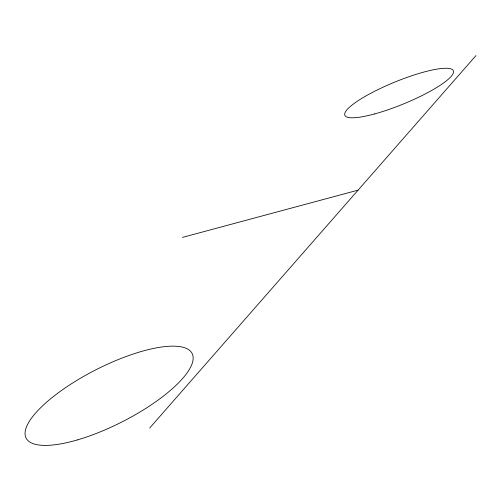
<?xml version="1.0" encoding="UTF-8"?>
<svg xmlns="http://www.w3.org/2000/svg" width="501" height="501" viewBox="0 0 501 501"><rect width="100%" height="100%" fill="white"/><g stroke="black" fill="none" stroke-linecap="round" stroke-linejoin="round"><path stroke-width="0.75" d="M149.693 428.023L475.95 55.605M182.427 237.405L358.096 190.136M374.535 113.946A58.655 11.767 -22.3 0 0 453.48 71.086A58.655 11.767 -22.3 0 0 369.312 94.069A58.655 11.767 -22.3 0 0 374.535 113.946M77.235 439.959A93.155 29.152 -27 0 0 192.397 354.107A93.155 29.152 -27 0 0 57.678 393.272A93.155 29.152 -27 0 0 77.235 439.959"/></g></svg>
